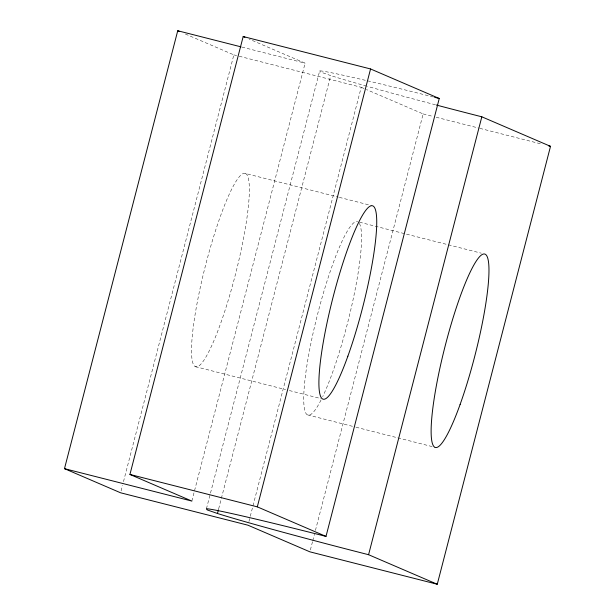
<?xml version="1.0" encoding="UTF-8"?>
<svg xmlns="http://www.w3.org/2000/svg" width="615" height="615" viewBox="0 0 615 615"><rect width="100%" height="100%" fill="white"/><g stroke="black" fill="none" stroke-linecap="round" stroke-linejoin="round"><path stroke-width="0.46" stroke-dasharray="3.08 2.31" d="M121.078 490.931L122.523 485.35M123.484 481.63L233.846 54.881L184.746 33.764M191.857 501.071L305.109 63.168L249.29 39.16M206.44 508.743L319.692 70.833A146.378 3.575 14.5 0 1 433.667 97.078M218.663 508.836L330.709 75.576L320.43 71.993L319.692 70.833M248.937 521.489L361.22 87.299L237.567 55.827M310.375 549.971L312.535 541.607M312.781 540.677L314.465 534.166M315.426 530.453L423.143 113.929L366.455 89.552M241.887 47.078L305.109 63.168M233.846 54.881L236.637 55.588M423.143 113.929L432.437 116.289M436.158 117.242L478.931 128.12M479.861 128.358L542.153 144.21M245.408 173.461A99.807 15.606 -75.7 0 1 220.501 323.759A99.807 15.606 -75.7 0 1 195.362 312.95A99.807 15.606 -75.7 0 1 245.408 173.461L338.381 197.115M339.311 197.354L371.852 205.641M359.498 222.192L481.291 253.188M195.439 366.655L285.629 389.603M289.35 390.548L320.961 398.597M307.677 414.917L355.093 426.979M356.024 427.217L435.051 447.328M361.22 87.299L365.587 89.175M359.314 223.36A99.807 15.606 -75.7 0 1 353.533 297.514A99.807 15.606 -75.7 0 1 322.714 396.606M321.053 399.981A99.807 15.606 -75.7 0 1 311.105 342.371A99.807 15.606 -75.7 0 1 357.638 221.723M435.466 104.804A146.378 3.575 14.5 0 1 367.555 86.408M366.594 86.131A146.378 3.575 14.5 0 1 330.709 75.576"/><path stroke-width="0.92" d="M436.404 105.05A146.378 3.575 14.5 0 0 481.829 116.804L550.517 146.339L437.265 584.25L309.891 551.832L247.976 525.202L120.594 492.792L64.483 468.661L177.735 30.75L240.957 46.84M64.483 468.661L191.857 501.071L129.934 474.449L243.186 36.539L370.561 68.957L439.256 98.492L326.004 536.403A146.378 3.575 14.5 0 0 206.44 508.743L207.178 509.897L217.456 513.479A146.378 3.575 14.5 0 0 368.577 554.707L437.265 584.25M217.456 513.479L218.425 509.766M326.004 536.403L257.308 506.86L370.561 68.957M368.577 554.707L481.829 116.804M548.657 145.87L550.517 146.339M129.934 474.449L257.308 506.86M243.186 36.539L244.931 37.292M177.735 30.75L179.488 31.503M434.597 97.316A146.378 3.575 14.5 0 1 439.256 98.492M460.112 404.439A99.807 15.606 -75.7 0 0 485.012 254.133A99.807 15.606 -75.7 0 0 434.974 393.631A99.807 15.606 -75.7 0 0 460.112 404.439M347.875 356.177A99.807 15.606 -75.7 0 0 372.782 205.871A99.807 15.606 -75.7 0 0 322.744 345.369A99.807 15.606 -75.7 0 0 347.875 356.177"/></g></svg>
